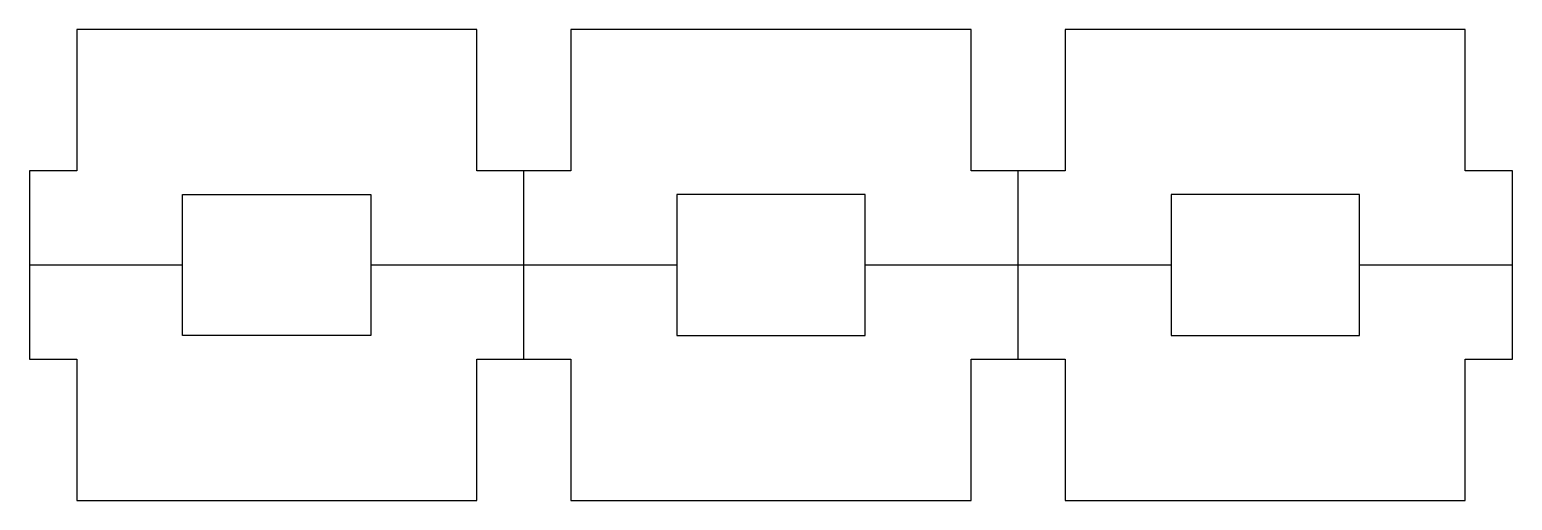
# Model space of a CAD drawing. Header units: millimetres. Extents: x 11.7 to 74.7, y 133 to 153.
import ezdxf

# ---------------------------------------------------------------- set-up
doc = ezdxf.new("R2010")
doc.units = ezdxf.units.MM
doc.header["$MEASUREMENT"] = 0
doc.layers.add('plot', color=12, linetype='Continuous', true_color=0xb80000)

msp = doc.modelspace()

# ---------------------------------------------------------------- linework, layer by layer
at = {"layer": 'plot'}
for points in [[(30.686, 152.973), (13.686, 152.973)], [(13.686, 152.973), (13.686, 151.973)], [(30.686, 151.973), (30.686, 152.973)], [(51.686, 152.973), (34.686, 152.973)], [(34.686, 152.973), (34.686, 151.973)], [(51.686, 151.973), (51.686, 152.973)], [(72.686, 152.973), (55.686, 152.973)], [(55.686, 152.973), (55.686, 151.973)], [(72.686, 151.973), (72.686, 152.973)], [(13.686, 151.973), (13.686, 146.973)], [(30.686, 146.973), (30.686, 151.973)], [(34.686, 151.973), (34.686, 146.973)], [(51.686, 146.973), (51.686, 151.973)], [(55.686, 151.973), (55.686, 146.973)], [(72.686, 146.973), (72.686, 151.973)], [(13.686, 146.973), (11.686, 146.973)], [(11.686, 146.973), (11.686, 142.973)], [(32.686, 146.973), (30.686, 146.973)], [(32.686, 142.973), (32.686, 146.973)], [(34.686, 146.973), (32.686, 146.973)], [(53.686, 146.973), (51.686, 146.973)], [(53.686, 142.973), (53.686, 146.973)], [(55.686, 146.973), (53.686, 146.973)], [(74.686, 146.973), (72.686, 146.973)], [(74.686, 142.973), (74.686, 146.973)], [(18.186, 142.973), (18.186, 145.973)], [(18.186, 145.973), (26.186, 145.973)], [(26.186, 145.973), (26.186, 142.973)], [(47.186, 145.973), (39.186, 145.973)], [(39.186, 145.973), (39.186, 142.973)], [(47.186, 142.973), (47.186, 145.973)], [(68.186, 145.973), (60.186, 145.973)], [(60.186, 145.973), (60.186, 142.973)], [(68.186, 142.973), (68.186, 145.973)], [(11.686, 142.973), (18.186, 142.973)], [(11.686, 142.973), (11.686, 138.973)], [(18.186, 139.973), (18.186, 142.973)], [(26.186, 142.973), (26.186, 139.973)], [(26.186, 142.973), (32.686, 142.973)], [(32.686, 138.973), (32.686, 142.973)], [(32.686, 142.973), (39.186, 142.973)], [(39.186, 142.973), (39.186, 139.973)], [(47.186, 142.973), (53.686, 142.973)], [(47.186, 139.973), (47.186, 142.973)], [(53.686, 138.973), (53.686, 142.973)], [(53.686, 142.973), (60.186, 142.973)], [(60.186, 142.973), (60.186, 139.973)], [(68.186, 142.973), (74.686, 142.973)], [(68.186, 139.973), (68.186, 142.973)], [(74.686, 138.973), (74.686, 142.973)], [(26.186, 139.973), (18.186, 139.973)], [(39.186, 139.973), (47.186, 139.973)], [(60.186, 139.973), (68.186, 139.973)], [(11.686, 138.973), (13.686, 138.973)], [(13.686, 138.973), (13.686, 133.973)], [(30.686, 133.973), (30.686, 138.973)], [(30.686, 138.973), (32.686, 138.973)], [(32.686, 138.973), (34.686, 138.973)], [(34.686, 138.973), (34.686, 133.973)], [(51.686, 133.973), (51.686, 138.973)], [(51.686, 138.973), (53.686, 138.973)], [(53.686, 138.973), (55.686, 138.973)], [(55.686, 138.973), (55.686, 133.973)], [(72.686, 133.973), (72.686, 138.973)], [(72.686, 138.973), (74.686, 138.973)], [(13.686, 133.973), (13.686, 132.973)], [(30.686, 132.973), (30.686, 133.973)], [(34.686, 133.973), (34.686, 132.973)], [(51.686, 132.973), (51.686, 133.973)], [(55.686, 133.973), (55.686, 132.973)], [(72.686, 132.973), (72.686, 133.973)], [(13.686, 132.973), (30.686, 132.973)], [(34.686, 132.973), (51.686, 132.973)], [(55.686, 132.973), (72.686, 132.973)]]:
    msp.add_lwpolyline(points, dxfattribs=at)

doc.saveas('drawing.dxf')
